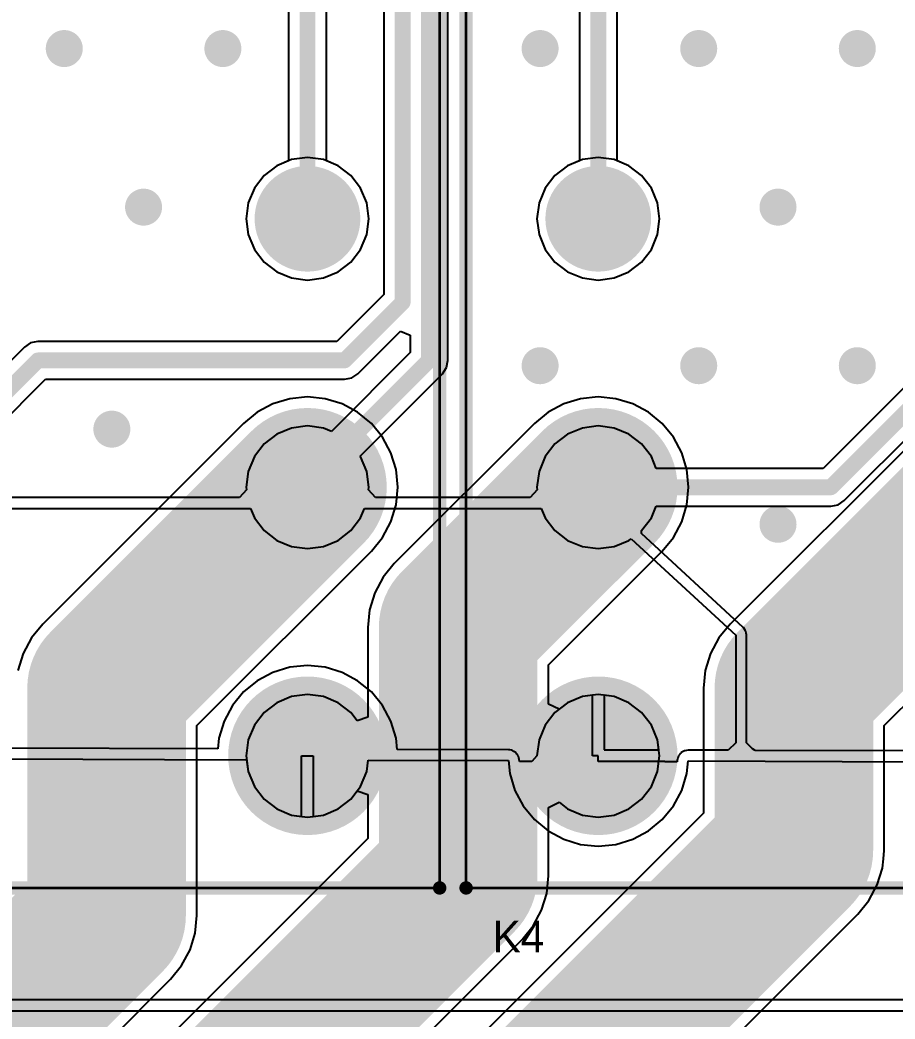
# Model space of a CAD drawing. Header units: millimetres. Extents: x 59 to 152, y 30 to 146.
# Drawn here: x 118.16 to 134.71, y 79.64 to 98.54 of the extents above; entities that cross this region are included whole.
import ezdxf

# ---------------------------------------------------------------- set-up
doc = ezdxf.new("R2010")
doc.units = ezdxf.units.MM
for name, color, linetype in [('BottomLayer', 5, 'Continuous'), ('BottomSolder', 6, 'Continuous'), ('Mechanical1', 6, 'Continuous'), ('Mechanical15', 56, 'Continuous'), ('Mechanical2', 216, 'Continuous'), ('MultiLayer', 9, 'Continuous'), ('PadHoleLayer', 156, 'Continuous'), ('TopLayer', 1, 'Continuous'), ('TopOverlay', 2, 'Continuous'), ('TopSolder', 216, 'Continuous'), ('ViaHoleLayer', 16, 'Continuous')]:
    doc.layers.add(name, color=color, linetype=linetype)

# ---------------------------------------------------------------- blocks, each defined once
blk = doc.blocks.new('S______RTE24024_243')
at = {"layer": 'BottomLayer', "const_width": 0.9499981}
for points in [[(2.06499968, -3.75000012, 1), (3.01500032, -3.75000012, 1)], [(7.14499968, -3.75000012, 1), (8.095000319999999, -3.75000012, 1)], [(12.22499968, -3.75000012, 1), (13.17500032, -3.75000012, 1)]]:
    blk.add_lwpolyline(points, format="xyb", close=True, dxfattribs=at)
at = {"layer": 'BottomSolder', "const_width": 0.9999979999999999}
for points in [[(2.040001, -3.75000012, 1), (3.039999, -3.75000012, 1)], [(7.120000999999999, -3.75000012, 1), (8.119999, -3.75000012, 1)], [(12.200001, -3.75000012, 1), (13.199999, -3.75000012, 1)]]:
    blk.add_lwpolyline(points, format="xyb", close=True, dxfattribs=at)
at = {"layer": 'Mechanical1', "const_width": 0.0499999}
for points in [[(15.20000008, -6.2500002), (15.20000008, 6.2500002)], [(15.20000008, -6.2500002), (-15.20000008, -6.2500002)]]:
    blk.add_lwpolyline(points, dxfattribs=at)
at = {"layer": 'Mechanical1', "const_width": 0.02499868}
blk.add_lwpolyline([(15.18750074, -6.2500002, 1), (15.21249942, -6.2500002, 1)], format="xyb", close=True, dxfattribs=at)
blk.add_lwpolyline([(15.18750074, -6.2500002, 1), (15.21249942, -6.2500002, 1)], format="xyb", close=True, dxfattribs=at)
at = {"layer": 'Mechanical15', "const_width": 0.0499999}
for points in [[(15.20000008, -6.2500002), (15.20000008, 6.2500002)], [(15.20000008, -6.2500002), (-15.20000008, -6.2500002)]]:
    blk.add_lwpolyline(points, dxfattribs=at)
at = {"layer": 'Mechanical15', "const_width": 0.02499868}
blk.add_lwpolyline([(15.18750074, -6.2500002, 1), (15.21249942, -6.2500002, 1)], format="xyb", close=True, dxfattribs=at)
blk.add_lwpolyline([(15.18750074, -6.2500002, 1), (15.21249942, -6.2500002, 1)], format="xyb", close=True, dxfattribs=at)
at = {"layer": 'Mechanical2', "const_width": 0.0499999}
for points in [[(15.20000008, -6.2500002), (15.20000008, 6.2500002)], [(15.20000008, -6.2500002), (-15.20000008, -6.2500002)]]:
    blk.add_lwpolyline(points, dxfattribs=at)
at = {"layer": 'Mechanical2', "const_width": 0.02499868}
blk.add_lwpolyline([(15.18750074, -6.2500002, 1), (15.21249942, -6.2500002, 1)], format="xyb", close=True, dxfattribs=at)
blk.add_lwpolyline([(15.18750074, -6.2500002, 1), (15.21249942, -6.2500002, 1)], format="xyb", close=True, dxfattribs=at)
at = {"layer": 'MultiLayer', "const_width": 0.9499981}
for points in [[(2.06499968, -3.75000012, 1), (3.01500032, -3.75000012, 1)], [(7.14499968, -3.75000012, 1), (8.095000319999999, -3.75000012, 1)], [(12.22499968, -3.75000012, 1), (13.17500032, -3.75000012, 1)]]:
    blk.add_lwpolyline(points, format="xyb", close=True, dxfattribs=at)
at = {"layer": 'PadHoleLayer', "const_width": 0.6499986999999999}
for points in [[(2.21499938, -3.75000012, 1), (2.86500062, -3.75000012, 1)], [(7.294999379999999, -3.75000012, 1), (7.945000619999999, -3.75000012, 1)], [(12.37499938, -3.75000012, 1), (13.02500062, -3.75000012, 1)]]:
    blk.add_lwpolyline(points, format="xyb", close=True, dxfattribs=at)
at = {"layer": 'TopLayer', "const_width": 0.9499981}
for points in [[(2.06499968, -3.75000012, 1), (3.01500032, -3.75000012, 1)], [(7.14499968, -3.75000012, 1), (8.095000319999999, -3.75000012, 1)], [(12.22499968, -3.75000012, 1), (13.17500032, -3.75000012, 1)]]:
    blk.add_lwpolyline(points, format="xyb", close=True, dxfattribs=at)
at = {"layer": 'TopOverlay', "const_width": 0.254}
for points in [[(15.20000008, -6.2500002), (15.20000008, 6.2500002)], [(15.20000008, -6.2500002), (-15.20000008, -6.2500002)]]:
    blk.add_lwpolyline(points, dxfattribs=at)
at = {"layer": 'TopOverlay', "const_width": 0.127}
blk.add_lwpolyline([(15.13650008, -6.2500002, 1), (15.26350008, -6.2500002, 1)], format="xyb", close=True, dxfattribs=at)
blk.add_lwpolyline([(15.13650008, -6.2500002, 1), (15.26350008, -6.2500002, 1)], format="xyb", close=True, dxfattribs=at)
at = {"layer": 'TopSolder', "const_width": 0.9999979999999999}
for points in [[(2.040001, -3.75000012, 1), (3.039999, -3.75000012, 1)], [(7.120000999999999, -3.75000012, 1), (8.119999, -3.75000012, 1)], [(12.200001, -3.75000012, 1), (13.199999, -3.75000012, 1)]]:
    blk.add_lwpolyline(points, format="xyb", close=True, dxfattribs=at)
blk = doc.blocks.new('S______RTE24024_331')
at = {"layer": 'BottomLayer', "const_width": 0.9499981}
for points in [[(2.06499968, 3.75000012, 1), (3.01500032, 3.75000012, 1)], [(7.14499968, 3.75000012, 1), (8.095000319999999, 3.75000012, 1)], [(12.22499968, 3.75000012, 1), (13.17500032, 3.75000012, 1)]]:
    blk.add_lwpolyline(points, format="xyb", close=True, dxfattribs=at)
at = {"layer": 'BottomSolder', "const_width": 0.9999979999999999}
for points in [[(2.040001, 3.75000012, 1), (3.039999, 3.75000012, 1)], [(7.120000999999999, 3.75000012, 1), (8.119999, 3.75000012, 1)], [(12.200001, 3.75000012, 1), (13.199999, 3.75000012, 1)]]:
    blk.add_lwpolyline(points, format="xyb", close=True, dxfattribs=at)
at = {"layer": 'Mechanical1', "const_width": 0.0499999}
for points in [[(15.20000008, 6.2500002), (-15.20000008, 6.2500002)], [(15.20000008, -6.2500002), (15.20000008, 6.2500002)]]:
    blk.add_lwpolyline(points, dxfattribs=at)
at = {"layer": 'Mechanical1', "const_width": 0.02499868}
blk.add_lwpolyline([(15.18750074, 6.2500002, 1), (15.21249942, 6.2500002, 1)], format="xyb", close=True, dxfattribs=at)
blk.add_lwpolyline([(15.18750074, 6.2500002, 1), (15.21249942, 6.2500002, 1)], format="xyb", close=True, dxfattribs=at)
at = {"layer": 'Mechanical15', "const_width": 0.0499999}
for points in [[(15.20000008, 6.2500002), (-15.20000008, 6.2500002)], [(15.20000008, -6.2500002), (15.20000008, 6.2500002)]]:
    blk.add_lwpolyline(points, dxfattribs=at)
at = {"layer": 'Mechanical15', "const_width": 0.02499868}
blk.add_lwpolyline([(15.18750074, 6.2500002, 1), (15.21249942, 6.2500002, 1)], format="xyb", close=True, dxfattribs=at)
blk.add_lwpolyline([(15.18750074, 6.2500002, 1), (15.21249942, 6.2500002, 1)], format="xyb", close=True, dxfattribs=at)
at = {"layer": 'Mechanical2', "const_width": 0.0499999}
for points in [[(15.20000008, 6.2500002), (-15.20000008, 6.2500002)], [(15.20000008, -6.2500002), (15.20000008, 6.2500002)]]:
    blk.add_lwpolyline(points, dxfattribs=at)
at = {"layer": 'Mechanical2', "const_width": 0.02499868}
blk.add_lwpolyline([(15.18750074, 6.2500002, 1), (15.21249942, 6.2500002, 1)], format="xyb", close=True, dxfattribs=at)
blk.add_lwpolyline([(15.18750074, 6.2500002, 1), (15.21249942, 6.2500002, 1)], format="xyb", close=True, dxfattribs=at)
at = {"layer": 'MultiLayer', "const_width": 0.9499981}
for points in [[(2.06499968, 3.75000012, 1), (3.01500032, 3.75000012, 1)], [(7.14499968, 3.75000012, 1), (8.095000319999999, 3.75000012, 1)], [(12.22499968, 3.75000012, 1), (13.17500032, 3.75000012, 1)]]:
    blk.add_lwpolyline(points, format="xyb", close=True, dxfattribs=at)
at = {"layer": 'PadHoleLayer', "const_width": 0.6499986999999999}
for points in [[(2.21499938, 3.75000012, 1), (2.86500062, 3.75000012, 1)], [(7.294999379999999, 3.75000012, 1), (7.945000619999999, 3.75000012, 1)], [(12.37499938, 3.75000012, 1), (13.02500062, 3.75000012, 1)]]:
    blk.add_lwpolyline(points, format="xyb", close=True, dxfattribs=at)
at = {"layer": 'TopLayer', "const_width": 0.9499981}
for points in [[(2.06499968, 3.75000012, 1), (3.01500032, 3.75000012, 1)], [(7.14499968, 3.75000012, 1), (8.095000319999999, 3.75000012, 1)], [(12.22499968, 3.75000012, 1), (13.17500032, 3.75000012, 1)]]:
    blk.add_lwpolyline(points, format="xyb", close=True, dxfattribs=at)
at = {"layer": 'TopOverlay', "const_width": 0.254}
for points in [[(15.20000008, 6.2500002), (-15.20000008, 6.2500002)], [(15.20000008, -6.2500002), (15.20000008, 6.2500002)]]:
    blk.add_lwpolyline(points, dxfattribs=at)
at = {"layer": 'TopOverlay', "const_width": 0.127}
blk.add_lwpolyline([(15.13650008, 6.2500002, 1), (15.26350008, 6.2500002, 1)], format="xyb", close=True, dxfattribs=at)
blk.add_lwpolyline([(15.13650008, 6.2500002, 1), (15.26350008, 6.2500002, 1)], format="xyb", close=True, dxfattribs=at)
at = {"layer": 'TopSolder', "const_width": 0.9999979999999999}
for points in [[(2.040001, 3.75000012, 1), (3.039999, 3.75000012, 1)], [(7.120000999999999, 3.75000012, 1), (8.119999, 3.75000012, 1)], [(12.200001, 3.75000012, 1), (13.199999, 3.75000012, 1)]]:
    blk.add_lwpolyline(points, format="xyb", close=True, dxfattribs=at)

msp = doc.modelspace()

# ---------------------------------------------------------------- linework, layer by layer
at = {"layer": 'BottomLayer'}
for p, q in [((123.29978896, 95.90040001999999), (123.02003844, 95.78452268)), ((123.59999918, 95.93992241999999), (123.29978896, 95.90040001999999)), ((123.9002094, 95.90040001999999), (123.59999918, 95.93992241999999)), ((124.17995992, 95.78452268), (123.9002094, 95.90040001999999)), ((128.79978812, 95.90040001999999), (128.5200376, 95.78452268)), ((129.09999834, 95.93992241999999), (128.79978812, 95.90040001999999)), ((129.40020856, 95.90040001999999), (129.09999834, 95.93992241999999)), ((129.67995908, 95.78452268), (129.40020856, 95.90040001999999)), ((123.02003844, 95.78452268), (122.77981032, 95.6001898)), ((124.42018804, 95.6001898), (124.17995992, 95.78452268)), ((128.5200376, 95.78452268), (128.27980948, 95.6001898)), ((129.9201872, 95.6001898), (129.67995908, 95.78452268)), ((122.77981032, 95.6001898), (122.59547744, 95.35996168)), ((124.60452092, 95.35996168), (124.42018804, 95.6001898)), ((128.27980948, 95.6001898), (128.0954766, 95.35996168)), ((130.10452008, 95.35996168), (129.9201872, 95.6001898)), ((122.59547744, 95.35996168), (122.4796001, 95.08021115999999)), ((124.72039826, 95.08021115999999), (124.60452092, 95.35996168)), ((128.0954766, 95.35996168), (127.97959926, 95.08021115999999)), ((130.22039742, 95.08021115999999), (130.10452008, 95.35996168)), ((122.4796001, 95.08021115999999), (122.4400777, 94.78000094)), ((124.75992066, 94.78000094), (124.72039826, 95.08021115999999)), ((127.97959926, 95.08021115999999), (127.94007686, 94.78000094)), ((130.25991982, 94.78000094), (130.22039742, 95.08021115999999)), ((122.4400777, 94.78000094), (122.4796001, 94.47979072)), ((124.72039826, 94.47979072), (124.75992066, 94.78000094)), ((127.94007686, 94.78000094), (127.97959926, 94.47979072)), ((130.22039742, 94.47979072), (130.25991982, 94.78000094)), ((122.4796001, 94.47979072), (122.59547744, 94.20004019999999)), ((124.60452092, 94.20004019999999), (124.72039826, 94.47979072)), ((127.97959926, 94.47979072), (128.0954766, 94.20004019999999)), ((130.10452008, 94.20004019999999), (130.22039742, 94.47979072)), ((122.59547744, 94.20004019999999), (122.77981032, 93.95981207999999)), ((124.42018804, 93.95981207999999), (124.60452092, 94.20004019999999)), ((128.0954766, 94.20004019999999), (128.27980948, 93.95981207999999)), ((129.9201872, 93.95981207999999), (130.10452008, 94.20004019999999)), ((122.77981032, 93.95981207999999), (123.02003844, 93.77547919999999)), ((124.17995992, 93.77547919999999), (124.42018804, 93.95981207999999)), ((128.27980948, 93.95981207999999), (128.5200376, 93.77547919999999)), ((129.67995908, 93.77547919999999), (129.9201872, 93.95981207999999)), ((123.02003844, 93.77547919999999), (123.29978896, 93.65960186)), ((123.9002094, 93.65960186), (124.17995992, 93.77547919999999)), ((128.5200376, 93.77547919999999), (128.79978812, 93.65960186)), ((129.40020856, 93.65960186), (129.67995908, 93.77547919999999)), ((123.29978896, 93.65960186), (123.59999918, 93.62007946)), ((123.59999918, 93.62007946), (123.9002094, 93.65960186)), ((128.79978812, 93.65960186), (129.09999834, 93.62007946)), ((129.09999834, 93.62007946), (129.40020856, 93.65960186)), ((123.26674356, 91.37540018), (122.94629208, 91.27819437999999)), ((123.59999918, 91.40822714), (123.26674356, 91.37540018)), ((123.93325734, 91.37540018), (123.59999918, 91.40822714)), ((124.25370882, 91.27819437999999), (123.93325734, 91.37540018)), ((128.76674018, 91.37540018), (128.4462887, 91.27819437999999)), ((129.09999834, 91.4082246), (128.76674018, 91.37540018)), ((129.4332565, 91.37540018), (129.09999834, 91.4082246)), ((129.75370798, 91.27819437999999), (129.4332565, 91.37540018)), ((122.6509612, 91.12033846), (122.39210218, 90.90789794)), ((122.94629208, 91.27819437999999), (122.6509612, 91.12033846)), ((124.5490397, 91.12033846), (124.25370882, 91.27819437999999)), ((124.80789618, 90.90789794), (124.5490397, 91.12033846)), ((128.15096036, 91.12033846), (127.89210134, 90.90789794)), ((128.4462887, 91.27819437999999), (128.15096036, 91.12033846)), ((130.04903632, 91.12033846), (129.75370798, 91.27819437999999)), ((130.30789534, 90.90789794), (130.04903632, 91.12033846)), ((122.39210218, 90.90789794), (118.59210216, 87.10789792)), ((125.0203367, 90.64904145999999), (124.80789618, 90.90789794)), ((127.89210134, 90.90789794), (125.24210156, 88.25789816)), ((130.52033586, 90.64903892), (130.30789534, 90.90789794)), ((135.39210158, 90.90789794), (131.5921041, 87.10790046)), ((125.17819262, 90.35371058), (125.0203367, 90.64904145999999)), ((130.67819178, 90.35371058), (130.52033586, 90.64903892)), ((125.27539842, 90.0332591), (125.17819262, 90.35371058)), ((130.77539758, 90.0332591), (130.67819178, 90.35371058)), ((125.30822538, 89.70000094), (125.27539842, 90.0332591)), ((130.808222, 89.70000094), (130.77539758, 90.0332591)), ((125.27539842, 89.36674531999999), (125.30822538, 89.70000094)), ((130.77539758, 89.36674278), (130.808222, 89.70000094)), ((125.17819262, 89.04629383999999), (125.27539842, 89.36674531999999)), ((130.67819178, 89.0462913), (130.77539758, 89.36674278)), ((125.0203367, 88.75096296), (125.17819262, 89.04629383999999)), ((130.52033586, 88.75096296), (130.67819178, 89.0462913)), ((124.80789618, 88.49210393999999), (125.0203367, 88.75096296)), ((130.30789534, 88.49210393999999), (130.52033586, 88.75096296)), ((121.50822282, 85.19243057999999), (124.80789618, 88.49210393999999)), ((128.15822222, 86.34243081999999), (130.30789534, 88.49210393999999)), ((134.50822476, 85.19243311999999), (137.80789558, 88.49210393999999)), ((125.24210156, 88.25789816), (125.02966104, 87.99903914)), ((125.02966104, 87.99903914), (124.87180512, 87.7037108)), ((124.87180512, 87.7037108), (124.77459678, 87.38325932)), ((124.77459678, 87.38325932), (124.7417749, 87.05000116)), ((118.59210216, 87.10789792), (118.37966164, 86.8490389)), ((124.7417749, 87.05000116), (124.7417749, 85.3496261)), ((131.5921041, 87.10790046), (131.37966358, 86.84904144)), ((118.37966164, 86.8490389), (118.22180572, 86.55371056)), ((131.37966358, 86.84904144), (131.22180766, 86.5537131)), ((118.22180572, 86.55371056), (118.12459738, 86.23325908)), ((131.22180766, 86.5537131), (131.12459932, 86.23326162)), ((128.15822222, 85.59898806), (128.15822222, 86.34243081999999)), ((131.12459932, 86.23326162), (131.09177744, 85.90000346)), ((131.09177744, 85.90000346), (131.09177744, 83.53733609999999)), ((123.02003844, 85.62452268), (122.77981032, 85.4401898)), ((123.29978896, 85.74040002), (123.02003844, 85.62452268)), ((123.59999918, 85.77992241999999), (123.29978896, 85.74040002)), ((123.9002094, 85.74040002), (123.59999918, 85.77992241999999)), ((124.17995992, 85.62452268), (123.9002094, 85.74040002)), ((124.42018804, 85.4401898), (124.17995992, 85.62452268)), ((128.5200376, 85.62452268), (128.35822182, 85.50035731999999)), ((128.79978812, 85.74040002), (128.5200376, 85.62452268)), ((129.09999834, 85.77992241999999), (128.79978812, 85.74040002)), ((129.40020856, 85.74040002), (129.09999834, 85.77992241999999)), ((129.67995908, 85.62452268), (129.40020856, 85.74040002)), ((129.9201872, 85.4401898), (129.67995908, 85.62452268)), ((122.77981032, 85.4401898), (122.59547744, 85.19996168)), ((124.5417753, 85.28173444), (124.42018804, 85.4401898)), ((128.35822182, 85.50035731999999), (128.15822222, 85.59898806)), ((130.10452008, 85.19996168), (129.9201872, 85.4401898)), ((124.7417749, 85.3496261), (124.5417753, 85.28173444)), ((121.50822282, 81.59999936), (121.50822282, 85.19243057999999)), ((122.59547744, 85.19996168), (122.4796001, 84.92021116)), ((130.22039742, 84.92021116), (130.10452008, 85.19996168)), ((134.50822476, 82.82979116), (134.50822476, 85.19243311999999)), ((122.4796001, 84.92021116), (122.4400777, 84.62000094)), ((130.25991982, 84.62000094), (130.22039742, 84.92021116)), ((122.4400777, 84.62000094), (122.4796001, 84.31979072)), ((130.22039742, 84.31979072), (130.25991982, 84.62000094)), ((122.4796001, 84.31979072), (122.59547744, 84.04004019999999)), ((130.10452008, 84.04004019999999), (130.22039742, 84.31979072)), ((122.59547744, 84.04004019999999), (122.77981032, 83.79981208)), ((124.42018804, 83.79981208), (124.5417753, 83.95826744)), ((124.5417753, 83.95826744), (124.7417749, 83.89037578)), ((129.9201872, 83.79981208), (130.10452008, 84.04004019999999)), ((122.77981032, 83.79981208), (123.02003844, 83.6154792)), ((124.17995992, 83.6154792), (124.42018804, 83.79981208)), ((124.7417749, 83.89037578), (124.7417749, 83.05756819999999)), ((128.15822222, 83.64101382), (128.35822182, 83.73964456)), ((128.35822182, 83.73964456), (128.5200376, 83.6154792)), ((129.67995908, 83.6154792), (129.9201872, 83.79981208)), ((123.02003844, 83.6154792), (123.29978896, 83.49960186)), ((123.9002094, 83.49960186), (124.17995992, 83.6154792)), ((128.15822222, 82.34999786), (128.15822222, 83.64101382)), ((128.5200376, 83.6154792), (128.79978812, 83.49960186)), ((129.40020856, 83.49960186), (129.67995908, 83.6154792)), ((131.09177744, 83.53733609999999), (122.69210158, 75.13766024)), ((123.29978896, 83.49960186), (123.59999918, 83.46007945999999)), ((123.59999918, 83.46007945999999), (123.9002094, 83.49960186)), ((128.79978812, 83.49960186), (129.09999834, 83.46007945999999)), ((129.09999834, 83.46007945999999), (129.40020856, 83.49960186)), ((124.7417749, 83.05756819999999), (118.49209982, 76.80789312)), ((134.49258344, 82.67095734), (134.5082273, 82.82976576)), ((134.5082273, 82.82976576), (134.50822476, 82.82979116)), ((134.47540288, 82.4965076), (134.49258344, 82.67095734)), ((134.37819454, 82.17605612), (134.47540288, 82.4965076)), ((128.12540034, 82.0167397), (128.15822222, 82.34999786)), ((134.22033862, 81.88072778), (134.37819454, 82.17605612)), ((128.028192, 81.69628822), (128.12540034, 82.0167397)), ((134.0078981, 81.62186876), (134.22033862, 81.88072778)), ((127.87033608, 81.40095988), (128.028192, 81.69628822)), ((121.47540094, 81.2667412), (121.50822282, 81.59999936)), ((125.60822224, 73.2221929), (134.0078981, 81.62186876)), ((127.65789556, 81.14210086), (127.87033608, 81.40095988)), ((121.3781926, 80.94628972), (121.47540094, 81.2667412)), ((121.40822048, 74.89242578), (127.65789556, 81.14210086)), ((121.22033668, 80.65096138), (121.3781926, 80.94628972)), ((121.00789616, 80.39210236), (121.22033668, 80.65096138)), ((117.20822126, 76.59242746), (121.00789616, 80.39210236))]:
    msp.add_line(p, q, dxfattribs=at)
for points, const_width in [([(118.8499655, 97.99997164, 1), (119.1499649, 97.99997164, 1)], 0.2999994), ([(121.84996458, 97.99997164, 1), (122.14996398, 97.99997164, 1)], 0.2999994), ([(127.84996274, 97.99997164, 1), (128.14996214, 97.99997164, 1)], 0.2999994), ([(130.84996182, 97.99997164, 1), (131.14996122, 97.99997164, 1)], 0.2999994), ([(133.8499609, 97.99997164, 1), (134.1499603, 97.99997164, 1)], 0.2999994), ([(120.34996504, 94.99997255999999, 1), (120.64996444, 94.99997255999999, 1)], 0.2999994), ([(132.34996136, 94.99997255999999, 1), (132.64996076, 94.99997255999999, 1)], 0.2999994), ([(127.84996274, 91.99997348, 1), (128.14996214, 91.99997348, 1)], 0.2999994), ([(130.84996182, 91.99997348, 1), (131.14996122, 91.99997348, 1)], 0.2999994), ([(133.8499609, 91.99997348, 1), (134.1499603, 91.99997348, 1)], 0.2999994), ([(122.85000068, 89.70000094, 1), (124.34999768, 89.70000094, 1)], 1.49999954), ([(128.34999984, 89.70000094, 1), (129.84999684, 89.70000094, 1)], 1.49999954), ([(119.74999926, 90.79999873999999, 1), (120.04999866, 90.79999873999999, 1)], 0.2999994), ([(132.34996136, 88.9999744, 1), (132.64996076, 88.9999744, 1)], 0.2999994), ([(125.70000006, 87.05000116, 1), (127.19999706, 87.05000116, 1)], 1.49999954), ([(125.70000006, 87.05000116, 1), (127.19999706, 87.05000116, 1)], 1.49999954), ([(119.05000066, 85.90000092, 1), (120.54999766, 85.90000092, 1)], 1.49999954), ([(119.05000066, 85.90000092, 1), (120.54999766, 85.90000092, 1)], 1.49999954), ([(132.0500026, 85.90000346, 1), (133.5499996, 85.90000346, 1)], 1.49999954), ([(132.0500026, 85.90000346, 1), (133.5499996, 85.90000346, 1)], 1.49999954), ([(132.0500026, 82.82976576, 1), (133.5499996, 82.82976576, 1)], 1.49999954), ([(132.0500026, 82.82976576, 1), (133.5499996, 82.82976576, 1)], 1.49999954), ([(125.70000006, 82.34999786, 1), (127.19999706, 82.34999786, 1)], 1.49999954), ([(125.70000006, 82.34999786, 1), (127.19999706, 82.34999786, 1)], 1.49999954), ([(119.05000066, 81.59999936, 1), (120.54999766, 81.59999936, 1)], 1.49999954), ([(119.05000066, 81.59999936, 1), (120.54999766, 81.59999936, 1)], 1.49999954)]:
    msp.add_lwpolyline(points, format="xyb", close=True, dxfattribs=dict(at, const_width=const_width))
at = {"layer": 'BottomLayer', "const_width": 2.99999908}
for points in [[(119.79999916, 85.90000092), (123.59999918, 89.70000094)], [(126.44999856, 87.05000116), (129.09999834, 89.70000094)], [(132.8000011, 85.90000346), (136.59999858, 89.70000094)], [(126.44999856, 82.34999786), (126.44999856, 87.05000116)], [(119.79999916, 81.59999936), (119.79999916, 85.90000092)], [(132.8000011, 82.82976576), (132.8000011, 85.90000346)], [(123.89999858, 73.92976324), (132.8000011, 82.82976576)], [(119.69999682, 75.59999612), (126.44999856, 82.34999786)], [(115.4999976, 77.2999978), (119.79999916, 81.59999936)]]:
    msp.add_lwpolyline(points, dxfattribs=at)
at = {"layer": 'BottomSolder', "const_width": 0.3499993}
for points in [[(118.82496682, 97.99997164, 1), (119.17496358, 97.99997164, 1)], [(121.8249659, 97.99997164, 1), (122.17496266, 97.99997164, 1)], [(127.82496406, 97.99997164, 1), (128.17496082, 97.99997164, 1)], [(130.82496314, 97.99997164, 1), (131.1749599, 97.99997164, 1)], [(133.82496222, 97.99997164, 1), (134.17495898, 97.99997164, 1)], [(120.32496636, 94.99997255999999, 1), (120.67496312, 94.99997255999999, 1)], [(132.32496268, 94.99997255999999, 1), (132.67495944, 94.99997255999999, 1)], [(127.82496406, 91.99997348, 1), (128.17496082, 91.99997348, 1)], [(130.82496314, 91.99997348, 1), (131.1749599, 91.99997348, 1)], [(133.82496222, 91.99997348, 1), (134.17495898, 91.99997348, 1)], [(119.72500058, 90.79999873999999, 1), (120.07499734, 90.79999873999999, 1)], [(132.32496268, 88.9999744, 1), (132.67495944, 88.9999744, 1)]]:
    msp.add_lwpolyline(points, format="xyb", close=True, dxfattribs=at)
at = {"layer": 'MultiLayer', "const_width": 0.2999994}
for points in [[(118.8499655, 97.99997164, 1), (119.1499649, 97.99997164, 1)], [(121.84996458, 97.99997164, 1), (122.14996398, 97.99997164, 1)], [(127.84996274, 97.99997164, 1), (128.14996214, 97.99997164, 1)], [(130.84996182, 97.99997164, 1), (131.14996122, 97.99997164, 1)], [(133.8499609, 97.99997164, 1), (134.1499603, 97.99997164, 1)], [(120.34996504, 94.99997255999999, 1), (120.64996444, 94.99997255999999, 1)], [(132.34996136, 94.99997255999999, 1), (132.64996076, 94.99997255999999, 1)], [(127.84996274, 91.99997348, 1), (128.14996214, 91.99997348, 1)], [(130.84996182, 91.99997348, 1), (131.14996122, 91.99997348, 1)], [(133.8499609, 91.99997348, 1), (134.1499603, 91.99997348, 1)], [(119.74999926, 90.79999873999999, 1), (120.04999866, 90.79999873999999, 1)], [(132.34996136, 88.9999744, 1), (132.64996076, 88.9999744, 1)]]:
    msp.add_lwpolyline(points, format="xyb", close=True, dxfattribs=at)
at = {"layer": 'TopLayer'}
for p, q in [((126.25685696, 92.10000122), (126.25685696, 123.59607996)), ((125.04314336, 113.0912013), (125.04314336, 94.80001105999999)), ((128.74314358, 107.15218346), (128.74314358, 95.87693804)), ((129.45685818, 95.87693549999999), (129.45685818, 106.88425918)), ((123.95685648, 95.87693549999999), (123.95685648, 100.30000006)), ((123.24314188, 100.15218476), (123.24314188, 95.87693549999999)), ((123.24314188, 95.87693549999999), (123.02003844, 95.78452268)), ((124.17995992, 95.78452268), (123.95685648, 95.87693549999999)), ((128.74314358, 95.87693804), (128.5200376, 95.78452268)), ((129.67995908, 95.78452268), (129.45685818, 95.87693549999999)), ((123.02003844, 95.78452268), (122.77981032, 95.6001898)), ((124.42018804, 95.6001898), (124.17995992, 95.78452268)), ((128.5200376, 95.78452268), (128.27980948, 95.6001898)), ((129.9201872, 95.6001898), (129.67995908, 95.78452268)), ((122.77981032, 95.6001898), (122.59547744, 95.35996168)), ((124.60452092, 95.35996168), (124.42018804, 95.6001898)), ((128.27980948, 95.6001898), (128.0954766, 95.35996168)), ((130.10452008, 95.35996168), (129.9201872, 95.6001898)), ((122.59547744, 95.35996168), (122.4796001, 95.08021115999999)), ((124.72039826, 95.08021115999999), (124.60452092, 95.35996168)), ((128.0954766, 95.35996168), (127.97959926, 95.08021115999999)), ((130.22039742, 95.08021115999999), (130.10452008, 95.35996168)), ((122.4796001, 95.08021115999999), (122.4400777, 94.78000094)), ((124.75992066, 94.78000094), (124.72039826, 95.08021115999999)), ((127.97959926, 95.08021115999999), (127.94007686, 94.78000094)), ((130.25991982, 94.78000094), (130.22039742, 95.08021115999999)), ((122.4400777, 94.78000094), (122.4796001, 94.47979072)), ((124.72039826, 94.47979072), (124.75992066, 94.78000094)), ((125.04314336, 94.80001105999999), (125.04314082, 94.79999835999999)), ((125.04314082, 94.79999835999999), (125.04314082, 93.34781432)), ((127.94007686, 94.78000094), (127.97959926, 94.47979072)), ((130.22039742, 94.47979072), (130.25991982, 94.78000094)), ((122.4796001, 94.47979072), (122.59547744, 94.20004019999999)), ((124.60452092, 94.20004019999999), (124.72039826, 94.47979072)), ((127.97959926, 94.47979072), (128.0954766, 94.20004019999999)), ((130.10452008, 94.20004019999999), (130.22039742, 94.47979072)), ((122.59547744, 94.20004019999999), (122.77981032, 93.95981207999999)), ((124.42018804, 93.95981207999999), (124.60452092, 94.20004019999999)), ((128.0954766, 94.20004019999999), (128.27980948, 93.95981207999999)), ((129.9201872, 93.95981207999999), (130.10452008, 94.20004019999999)), ((122.77981032, 93.95981207999999), (123.02003844, 93.77547919999999)), ((124.17995992, 93.77547919999999), (124.42018804, 93.95981207999999)), ((128.27980948, 93.95981207999999), (128.5200376, 93.77547919999999)), ((129.67995908, 93.77547919999999), (129.9201872, 93.95981207999999)), ((123.02003844, 93.77547919999999), (123.29978896, 93.65960186)), ((123.9002094, 93.65960186), (124.17995992, 93.77547919999999)), ((128.5200376, 93.77547919999999), (128.79978812, 93.65960186)), ((129.40020856, 93.65960186), (129.67995908, 93.77547919999999)), ((123.29978896, 93.65960186), (123.59999918, 93.62007946)), ((123.59999918, 93.62007946), (123.9002094, 93.65960186)), ((128.79978812, 93.65960186), (129.09999834, 93.62007946)), ((129.09999834, 93.62007946), (129.40020856, 93.65960186)), ((136.7309178, 93.4355891), (133.35218694, 90.05685824)), ((133.75233854, 89.44766464), (137.85836284, 93.55368894)), ((125.04314082, 93.34781432), (124.15218502, 92.45685852)), ((124.55233662, 91.84766492), (125.35836498, 92.65369328)), ((125.35836498, 92.65369328), (125.54314236, 92.577158)), ((118.36343866, 92.42969321999999), (118.24766546, 92.35233751999999)), ((118.50000176, 92.45685852), (118.36343866, 92.42969321999999)), ((124.15218502, 92.45685852), (118.50000176, 92.45685852)), ((125.54314236, 92.577158), (125.54314236, 92.24781652)), ((118.24766546, 92.35233751999999), (116.62331514, 90.7279872)), ((125.54314236, 92.24781652), (124.05260178, 90.75727594)), ((126.22969166, 91.96343811999999), (126.25685696, 92.10000122)), ((126.15233596, 91.84766492), (126.22969166, 91.96343811999999)), ((117.1279852, 90.22331206), (118.64781706, 91.74314392)), ((118.64781706, 91.74314392), (124.30000032, 91.74314392)), ((124.30000032, 91.74314392), (124.43656342, 91.77030922)), ((124.43656342, 91.77030922), (124.55233662, 91.84766492)), ((124.59588492, 90.29121388), (126.15233596, 91.84766492)), ((123.29978896, 90.82040002), (123.02003844, 90.70452268)), ((123.59999918, 90.85992241999999), (123.29978896, 90.82040002)), ((123.9002094, 90.82040002), (123.59999918, 90.85992241999999)), ((124.05260178, 90.75727594), (123.9002094, 90.82040002)), ((128.79978812, 90.82040002), (128.5200376, 90.70452268)), ((129.09999834, 90.85992241999999), (128.79978812, 90.82040002)), ((129.40020856, 90.82040002), (129.09999834, 90.85992241999999)), ((129.67995908, 90.70452268), (129.40020856, 90.82040002)), ((123.02003844, 90.70452268), (122.77981032, 90.5201898)), ((128.5200376, 90.70452268), (128.27980948, 90.5201898)), ((129.9201872, 90.5201898), (129.67995908, 90.70452268)), ((122.77981032, 90.5201898), (122.59547744, 90.27996168)), ((128.27980948, 90.5201898), (128.0954766, 90.27996168)), ((130.10452008, 90.27996168), (129.9201872, 90.5201898)), ((122.59547744, 90.27996168), (122.4796001, 90.00021115999999)), ((124.60452092, 90.27996168), (124.59588492, 90.29121388)), ((124.72039826, 90.00021115999999), (124.60452092, 90.27996168)), ((128.0954766, 90.27996168), (127.97959926, 90.00021115999999)), ((130.1969329, 90.05685824), (130.10452008, 90.27996168)), ((122.4796001, 90.00021115999999), (122.4400777, 89.70000094)), ((124.75992066, 89.70000094), (124.72039826, 90.00021115999999)), ((127.97959926, 90.00021115999999), (127.94007686, 89.70000094)), ((133.35218694, 90.05685824), (130.1969329, 90.05685824)), ((122.44609496, 89.65428856), (122.31422578, 89.50392056)), ((122.4400777, 89.70000094), (122.44609496, 89.65428856)), ((124.7539034, 89.65428856), (124.75992066, 89.70000094)), ((124.88577258, 89.50392056), (124.7539034, 89.65428856)), ((127.94609412, 89.65428856), (127.81422494, 89.50392056)), ((127.94007686, 89.70000094), (127.94609412, 89.65428856)), ((122.31422578, 89.50392056), (117.38577234, 89.50392056)), ((127.81422494, 89.50392056), (124.88577258, 89.50392056)), ((133.63656534, 89.37030894), (133.75233854, 89.44766464)), ((117.1790646, 89.30000174), (122.52093352, 89.30000174)), ((122.52093352, 89.30000174), (122.59547744, 89.12004019999999)), ((124.60452092, 89.12004019999999), (124.67906484, 89.30000174)), ((124.67906484, 89.30000174), (128.02093268, 89.30000174)), ((128.02093268, 89.30000174), (128.0954766, 89.12004019999999)), ((130.10452008, 89.12004019999999), (130.1969329, 89.34314364)), ((130.1969329, 89.34314364), (133.50000224, 89.34314364)), ((133.50000224, 89.34314364), (133.63656534, 89.37030894)), ((122.59547744, 89.12004019999999), (122.77981032, 88.87981208)), ((124.42018804, 88.87981208), (124.60452092, 89.12004019999999)), ((128.0954766, 89.12004019999999), (128.27980948, 88.87981208)), ((129.9201872, 88.87981461999999), (130.10452008, 89.12004019999999)), ((122.77981032, 88.87981208), (123.02003844, 88.6954792)), ((124.17995992, 88.6954792), (124.42018804, 88.87981208)), ((128.27980948, 88.87981208), (128.5200376, 88.6954792)), ((129.9175964, 88.82281194), (129.9201872, 88.87981461999999)), ((123.02003844, 88.6954792), (123.29978896, 88.57960186)), ((123.9002094, 88.57960186), (124.17995992, 88.6954792)), ((128.5200376, 88.6954792), (128.79978812, 88.57960186)), ((129.40020856, 88.57960186), (129.67995908, 88.6954792)), ((129.67995908, 88.6954792), (129.72088102, 88.72688122)), ((129.72088102, 88.72688122), (131.70000076, 86.90000146)), ((131.83831646, 87.04984114), (129.9175964, 88.82281194)), ((123.29978896, 88.57960186), (123.59999918, 88.54007946)), ((123.59999918, 88.54007946), (123.9002094, 88.57960186)), ((128.79978812, 88.57960186), (129.09999834, 88.54007946)), ((129.09999834, 88.54007946), (129.40020856, 88.57960186)), ((131.84075232, 87.04649596), (131.83831646, 87.04984114)), ((131.84419402, 87.04419472), (131.84075232, 87.04649596)), ((131.8640746, 87.01444115999999), (131.84419402, 87.04419472)), ((131.88512866, 86.98550548), (131.8640746, 87.01444115999999)), ((131.88609894, 86.98147958), (131.88512866, 86.98550548)), ((131.88839764, 86.97803787999999), (131.88609894, 86.98147958)), ((131.89536994, 86.94298588), (131.88839764, 86.97803787999999)), ((131.70000076, 86.90000146), (131.70000076, 84.86451658)), ((131.90375956, 86.90815232), (131.89536994, 86.94298588)), ((131.9031144, 86.9040553), (131.90375956, 86.90815232)), ((131.90391958, 86.90000146), (131.9031144, 86.9040553)), ((131.90391958, 84.86451912), (131.90391958, 86.90000146)), ((122.94628954, 86.19819437999999), (122.6509612, 86.04033591999999)), ((123.26674102, 86.29540272), (122.94628954, 86.19819437999999)), ((123.59999918, 86.3282246), (123.26674102, 86.29540272)), ((123.93325734, 86.29540272), (123.59999918, 86.3282246)), ((124.25370882, 86.19819437999999), (123.93325734, 86.29540272)), ((124.54903716, 86.04033591999999), (124.25370882, 86.19819437999999)), ((122.6509612, 86.04033591999999), (122.39210218, 85.82789794)), ((124.80789618, 85.82789794), (124.54903716, 86.04033591999999)), ((122.39210218, 85.82789794), (122.1796642, 85.56903892)), ((125.02033416, 85.56903892), (124.80789618, 85.82789794)), ((128.5200376, 85.62452268), (128.27980948, 85.4401898)), ((128.79978812, 85.74040002), (128.5200376, 85.62452268)), ((128.99000364, 85.76544188), (128.79978812, 85.74040002)), ((128.99000364, 84.62000094), (128.99000364, 85.76544188)), ((129.40020856, 85.74040002), (129.2100032, 85.76543934)), ((129.2100032, 85.76543934), (129.2100032, 84.73000071999999)), ((129.67995908, 85.62452268), (129.40020856, 85.74040002)), ((129.9201872, 85.4401898), (129.67995908, 85.62452268)), ((122.1796642, 85.56903892), (122.02180574, 85.27371058)), ((125.17819262, 85.27371058), (125.02033416, 85.56903892)), ((128.27980948, 85.4401898), (128.0954766, 85.19996168)), ((130.10452008, 85.19996168), (129.9201872, 85.4401898)), ((122.02180574, 85.27371058), (121.9245974, 84.9532591)), ((125.27540096, 84.9532591), (125.17819262, 85.27371058)), ((128.0954766, 85.19996168), (127.97959926, 84.92021116)), ((130.22039742, 84.92021116), (130.10452008, 85.19996168)), ((121.9245974, 84.9532591), (121.90476762, 84.75190821999999)), ((125.29622134, 84.74185998), (125.27540096, 84.9532591)), ((127.97959926, 84.92021116), (127.94007686, 84.62000348)), ((130.24543928, 84.73000071999999), (130.22039742, 84.92021116)), ((121.90476762, 84.75190821999999), (117.80293178, 84.76406211999999)), ((127.40107616, 84.73562174), (125.29622134, 84.74185998)), ((127.43016424, 84.72974672), (127.40107616, 84.73562174)), ((127.45966634, 84.72684095999999), (127.43016424, 84.72974672)), ((127.46885098, 84.72193114), (127.45966634, 84.72684095999999)), ((127.47906686, 84.71986865999999), (127.46885098, 84.72193114)), ((127.50368454, 84.70331548), (127.47906686, 84.71986865999999)), ((127.52983892, 84.68933532), (127.50368454, 84.70331548)), ((127.536448, 84.68128098), (127.52983892, 84.68933532)), ((127.54509162, 84.67546946), (127.536448, 84.68128098)), ((129.2100032, 84.73000071999999), (130.24543928, 84.73000071999999)), ((130.6691697, 84.67926422), (130.66295178, 84.6716874)), ((130.69583208, 84.69351616), (130.6691697, 84.67926422)), ((130.72105682, 84.71026237999999), (130.69583208, 84.69351616)), ((130.73069104, 84.71214959999999), (130.72105682, 84.71026237999999)), ((130.73933974, 84.7167724), (130.73069104, 84.71214959999999)), ((130.76943366, 84.71973657999999), (130.73933974, 84.7167724)), ((130.79913896, 84.72555317999999), (130.76943366, 84.71973657999999)), ((131.55836782, 84.72330274), (130.79913896, 84.72555317999999)), ((131.70000076, 84.86451658), (131.55836782, 84.72330274)), ((131.90604556, 84.86213151999999), (131.90391958, 84.86451912)), ((132.01960896, 84.75076521999999), (131.90604556, 84.86213151999999)), ((132.06718316, 84.72193114), (132.01960896, 84.75076521999999)), ((132.06755908, 84.72179652), (132.06718316, 84.72193114)), ((134.9009748, 84.71340182), (132.06755908, 84.72179652)), ((117.80232726, 84.5601433), (122.44977034, 84.54637142)), ((122.44977034, 84.54637142), (122.4796001, 84.31979072)), ((123.4899994, 83.47456), (123.4899994, 84.61999585999999)), ((123.4899994, 84.61999585999999), (123.70999896, 84.61999585999999)), ((123.70999896, 84.61999585999999), (123.70999896, 83.47456)), ((124.72039826, 84.31979072), (124.7493314, 84.53955914)), ((124.7493314, 84.53955914), (127.40047164, 84.53170292)), ((127.40047164, 84.53170292), (127.42459656, 84.28674278)), ((127.56149748, 84.65076033999999), (127.54509162, 84.67546946)), ((127.5803138, 84.62782922), (127.56149748, 84.65076033999999)), ((127.5833364, 84.61785972), (127.5803138, 84.62782922)), ((127.58909966, 84.60918054), (127.5833364, 84.61785972)), ((127.59480196, 84.58006198), (127.58909966, 84.60918054)), ((127.60340748, 84.55169018), (127.59480196, 84.58006198)), ((127.60736988, 84.51146419999999), (127.60340748, 84.55169018)), ((127.84403946, 84.51080126), (127.60736988, 84.51146419999999)), ((127.94007686, 84.62000348), (127.84403946, 84.51080126)), ((129.10000342, 84.62000094), (128.99000364, 84.62000094)), ((129.10000342, 84.51000116), (129.10000342, 84.62000094)), ((130.35611724, 84.51000116), (129.10000342, 84.51000116)), ((130.36158332, 84.50375022), (130.35611724, 84.51000116)), ((130.59180638, 84.50310506), (130.36158332, 84.50375022)), ((130.5955986, 84.54162162), (130.59180638, 84.50310506)), ((130.60437684, 84.57055984), (130.5955986, 84.54162162)), ((130.6103687, 84.60022957999999), (130.60437684, 84.57055984)), ((130.61584494, 84.60837282), (130.6103687, 84.60022957999999)), ((130.61869228, 84.61776066), (130.61584494, 84.60837282)), ((130.6378769, 84.64113374), (130.61869228, 84.61776066)), ((130.6547679, 84.66625434), (130.6378769, 84.64113374)), ((130.66295178, 84.6716874), (130.6547679, 84.66625434)), ((130.77540012, 84.28674278), (130.79853444, 84.52163436)), ((130.79853444, 84.52163436), (135.45484212, 84.50783962)), ((122.4796001, 84.31979072), (122.59547744, 84.04004019999999)), ((124.60452092, 84.04004019999999), (124.72039826, 84.31979072)), ((127.42459656, 84.28674278), (127.5218049, 83.9662913)), ((130.67819178, 83.9662913), (130.77540012, 84.28674278)), ((122.59547744, 84.04004019999999), (122.77981032, 83.79981208)), ((124.42018804, 83.79981208), (124.60452092, 84.04004019999999)), ((127.5218049, 83.9662913), (127.67966336, 83.67096296)), ((130.52033332, 83.67096296), (130.67819178, 83.9662913)), ((122.77981032, 83.79981208), (123.02003844, 83.6154792)), ((124.17995992, 83.6154792), (124.42018804, 83.79981208)), ((123.02003844, 83.6154792), (123.29978896, 83.49960186)), ((123.9002094, 83.49960186), (124.17995992, 83.6154792)), ((127.67966336, 83.67096296), (127.89210134, 83.41210394)), ((130.30789534, 83.41210394), (130.52033332, 83.67096296)), ((123.29978896, 83.49960186), (123.4899994, 83.47456)), ((123.70999896, 83.47456), (123.9002094, 83.49960186)), ((127.89210134, 83.41210394), (128.15096036, 83.19966595999999)), ((130.04903632, 83.19966595999999), (130.30789534, 83.41210394)), ((128.15096036, 83.19966595999999), (128.4462887, 83.04180749999999)), ((129.75370798, 83.04180749999999), (130.04903632, 83.19966595999999)), ((128.4462887, 83.04180749999999), (128.76674018, 82.94459916)), ((129.4332565, 82.94459916), (129.75370798, 83.04180749999999)), ((128.76674018, 82.94459916), (129.09999834, 82.91177728)), ((129.09999834, 82.91177728), (129.4332565, 82.94459916)), ((136.50000132, 80.00000002), (105.40000002, 80.00000002)), ((105.55994636, 79.79608119999999), (136.50000132, 79.79608119999999))]:
    msp.add_line(p, q, dxfattribs=at)
at = {"layer": 'TopLayer', "const_width": 0.2999994}
for points in [[(125.89999966, 92.10000122), (125.89999966, 127.1999996)], [(125.40000066, 94.8000009), (125.40000066, 126.19999906)], [(129.10000088, 95.2799974), (129.10000088, 107.29999876)], [(123.59999918, 95.27999994), (123.59999918, 100.30000006)], [(123.59999918, 95.27999994), (124.09999818, 94.78000094)], [(129.10000088, 95.2799974), (129.59999734, 94.78000094)], [(125.39999812, 94.79999835999999), (125.40000066, 94.8000009)], [(125.39999812, 93.19999901999999), (125.39999812, 94.79999835999999)], [(133.50000224, 89.70000094), (137.89999852, 94.09999721999999)], [(124.30000032, 92.10000122), (125.39999812, 93.19999901999999)], [(116.59999794, 90.1999974), (118.50000176, 92.10000122)], [(118.50000176, 92.10000122), (124.30000032, 92.10000122)], [(124.09999818, 90.29999973999999), (125.89999966, 92.10000122)], [(124.09999818, 89.70000094), (124.09999818, 90.29999973999999)], [(129.59999734, 89.70000094), (133.50000224, 89.70000094)]]:
    msp.add_lwpolyline(points, dxfattribs=at)
at = {"layer": 'TopLayer'}
for points, const_width in [([(118.8499655, 97.99997164, 1), (119.1499649, 97.99997164, 1)], 0.2999994), ([(121.84996458, 97.99997164, 1), (122.14996398, 97.99997164, 1)], 0.2999994), ([(127.84996274, 97.99997164, 1), (128.14996214, 97.99997164, 1)], 0.2999994), ([(130.84996182, 97.99997164, 1), (131.14996122, 97.99997164, 1)], 0.2999994), ([(133.8499609, 97.99997164, 1), (134.1499603, 97.99997164, 1)], 0.2999994), ([(120.34996504, 94.99997255999999, 1), (120.64996444, 94.99997255999999, 1)], 0.2999994), ([(123.5250006, 95.27999994, 1), (123.67499776, 95.27999994, 1)], 0.1499997), ([(123.5250006, 95.27999994, 1), (123.67499776, 95.27999994, 1)], 0.1499997), ([(129.0250023, 95.2799974, 1), (129.17499946, 95.2799974, 1)], 0.1499997), ([(129.0250023, 95.2799974, 1), (129.17499946, 95.2799974, 1)], 0.1499997), ([(132.34996136, 94.99997255999999, 1), (132.64996076, 94.99997255999999, 1)], 0.2999994), ([(124.0249996, 94.78000094, 1), (124.17499676, 94.78000094, 1)], 0.1499997), ([(125.32499954, 94.79999835999999, 1), (125.4749967, 94.79999835999999, 1)], 0.1499997), ([(125.32499954, 94.79999835999999, 1), (125.4749967, 94.79999835999999, 1)], 0.1499997), ([(125.32500208, 94.8000009, 1), (125.47499924, 94.8000009, 1)], 0.1499997), ([(125.32500208, 94.8000009, 1), (125.47499924, 94.8000009, 1)], 0.1499997), ([(129.52499876, 94.78000094, 1), (129.67499592, 94.78000094, 1)], 0.1499997), ([(125.32499954, 93.19999901999999, 1), (125.4749967, 93.19999901999999, 1)], 0.1499997), ([(125.32499954, 93.19999901999999, 1), (125.4749967, 93.19999901999999, 1)], 0.1499997), ([(118.42500318, 92.10000122, 1), (118.57500034, 92.10000122, 1)], 0.1499997), ([(118.42500318, 92.10000122, 1), (118.57500034, 92.10000122, 1)], 0.1499997), ([(124.22500174, 92.10000122, 1), (124.3749989, 92.10000122, 1)], 0.1499997), ([(124.22500174, 92.10000122, 1), (124.3749989, 92.10000122, 1)], 0.1499997), ([(125.82500108, 92.10000122, 1), (125.97499824, 92.10000122, 1)], 0.1499997), ([(125.82500108, 92.10000122, 1), (125.97499824, 92.10000122, 1)], 0.1499997), ([(127.84996274, 91.99997348, 1), (128.14996214, 91.99997348, 1)], 0.2999994), ([(130.84996182, 91.99997348, 1), (131.14996122, 91.99997348, 1)], 0.2999994), ([(133.8499609, 91.99997348, 1), (134.1499603, 91.99997348, 1)], 0.2999994), ([(119.74999926, 90.79999873999999, 1), (120.04999866, 90.79999873999999, 1)], 0.2999994), ([(124.0249996, 90.29999973999999, 1), (124.17499676, 90.29999973999999, 1)], 0.1499997), ([(124.0249996, 90.29999973999999, 1), (124.17499676, 90.29999973999999, 1)], 0.1499997), ([(124.0249996, 89.70000094, 1), (124.17499676, 89.70000094, 1)], 0.1499997), ([(129.52499876, 89.70000094, 1), (129.67499592, 89.70000094, 1)], 0.1499997), ([(133.42500366, 89.70000094, 1), (133.57500082, 89.70000094, 1)], 0.1499997), ([(133.42500366, 89.70000094, 1), (133.57500082, 89.70000094, 1)], 0.1499997), ([(132.34996136, 88.9999744, 1), (132.64996076, 88.9999744, 1)], 0.2999994), ([(124.09999818, 84.62000094, 1), (123.10000018, 84.62000094, 1)], 2.00000108), ([(129.59999734, 84.62000094, 1), (128.59999934, 84.62000094, 1)], 2.00000108), ([(122.60000118, 84.62000094, 1), (123.59999918, 84.62000094, 1)], 1.00000054), ([(123.59999918, 84.62000094, 1), (124.59999718, 84.62000094, 1)], 1.00000054), ([(128.10000034, 84.62000094, 1), (129.09999834, 84.62000094, 1)], 1.00000054), ([(129.09999834, 84.62000094, 1), (130.09999634, 84.62000094, 1)], 1.00000054)]:
    msp.add_lwpolyline(points, format="xyb", close=True, dxfattribs=dict(at, const_width=const_width))
at = {"layer": 'TopSolder', "const_width": 0.3499993}
for points in [[(118.82496682, 97.99997164, 1), (119.17496358, 97.99997164, 1)], [(121.8249659, 97.99997164, 1), (122.17496266, 97.99997164, 1)], [(127.82496406, 97.99997164, 1), (128.17496082, 97.99997164, 1)], [(130.82496314, 97.99997164, 1), (131.1749599, 97.99997164, 1)], [(133.82496222, 97.99997164, 1), (134.17495898, 97.99997164, 1)], [(120.32496636, 94.99997255999999, 1), (120.67496312, 94.99997255999999, 1)], [(132.32496268, 94.99997255999999, 1), (132.67495944, 94.99997255999999, 1)], [(127.82496406, 91.99997348, 1), (128.17496082, 91.99997348, 1)], [(130.82496314, 91.99997348, 1), (131.1749599, 91.99997348, 1)], [(133.82496222, 91.99997348, 1), (134.17495898, 91.99997348, 1)], [(119.72500058, 90.79999873999999, 1), (120.07499734, 90.79999873999999, 1)], [(132.32496268, 88.9999744, 1), (132.67495944, 88.9999744, 1)]]:
    msp.add_lwpolyline(points, format="xyb", close=True, dxfattribs=at)
at = {"layer": 'ViaHoleLayer', "const_width": 0.1499997}
for points in [[(118.92496662, 97.99997164, 1), (119.07496378, 97.99997164, 1)], [(121.9249657, 97.99997164, 1), (122.07496286, 97.99997164, 1)], [(127.92496386, 97.99997164, 1), (128.07496102, 97.99997164, 1)], [(130.92496294, 97.99997164, 1), (131.0749601, 97.99997164, 1)], [(133.92496202, 97.99997164, 1), (134.07495918, 97.99997164, 1)], [(120.42496616, 94.99997255999999, 1), (120.57496332, 94.99997255999999, 1)], [(132.42496248, 94.99997255999999, 1), (132.57495964, 94.99997255999999, 1)], [(127.92496386, 91.99997348, 1), (128.07496102, 91.99997348, 1)], [(130.92496294, 91.99997348, 1), (131.0749601, 91.99997348, 1)], [(133.92496202, 91.99997348, 1), (134.07495918, 91.99997348, 1)], [(119.82500038, 90.79999873999999, 1), (119.97499754, 90.79999873999999, 1)], [(132.42496248, 88.9999744, 1), (132.57495964, 88.9999744, 1)]]:
    msp.add_lwpolyline(points, format="xyb", close=True, dxfattribs=at)

# ---------------------------------------------------------------- block references
at = {"rotation": 270}
for name, p in [('S______RTE24024_331', (119.84999906, 97.32000094)), ('S______RTE24024_243', (132.84999846, 97.32000094))]:
    msp.add_blockref(name, p, dxfattribs=at)

# ---------------------------------------------------------------- texts
at = {"layer": 'TopOverlay'}
msp.add_text('K4', height=0.5999987999999999, dxfattribs=at).set_placement((127.0999998, 80.90000076))

doc.saveas('drawing.dxf')
